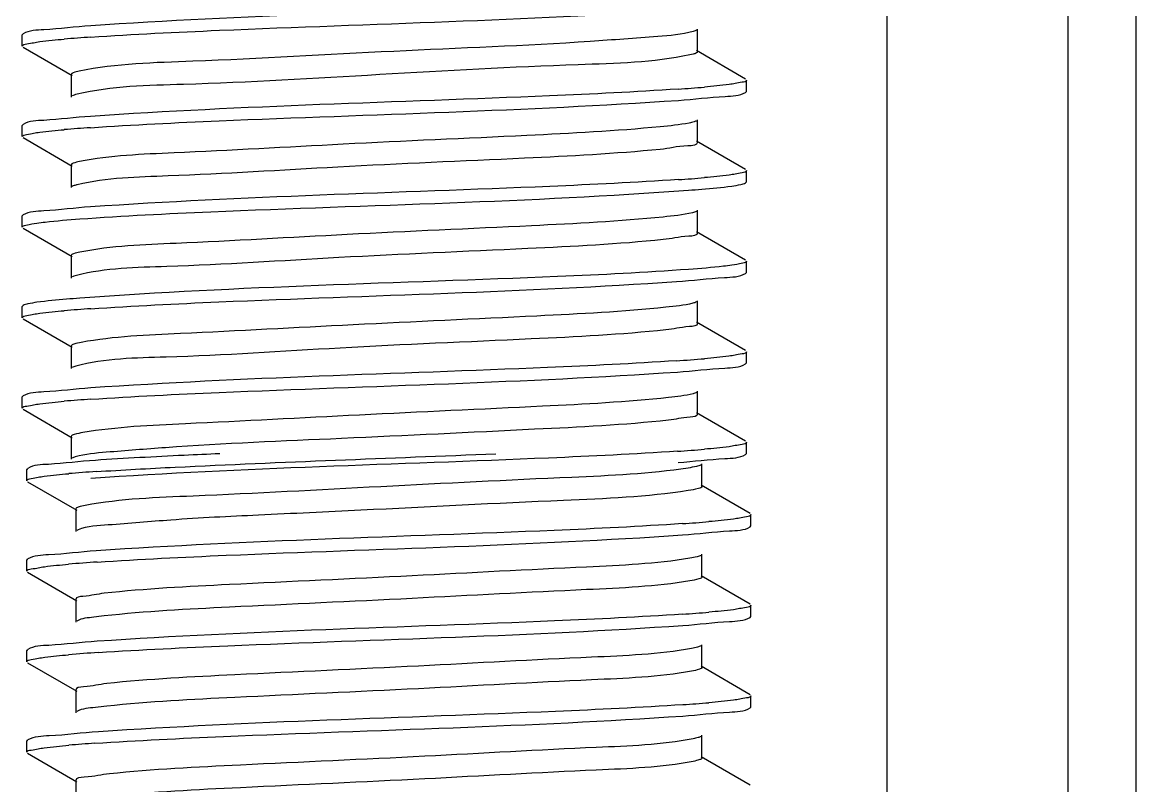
# Model space of a CAD drawing. Extents: x 1031190 to 1725648, y 733081 to 1571294.
# Drawn here: x 1133763.3 to 1134056.2, y 1252063.2 to 1252264 of the extents above; entities that cross this region are included whole.
import ezdxf

# ---------------------------------------------------------------- set-up
doc = ezdxf.new("R2010")
doc.units = 0
doc.header["$LTSCALE"] = 1000
doc.header["$MEASUREMENT"] = 0

msp = doc.modelspace()

# ---------------------------------------------------------------- linework, layer by layer
at = {"linetype": 'Continuous'}
for p, q in [((1133990.71, 1253335.18), (1133990.71, 1248594.16)), ((1134038.33, 1253335.18), (1134038.33, 1248594.16)), ((1134056.19, 1253335.18), (1134056.19, 1248594.16)), ((1133763.52, 1252260.95), (1133763.3, 1252260.69)), ((1133763.3, 1252257.71), (1133763.3, 1252260.69)), ((1133763.3, 1252257.71), (1133763.3, 1252260.69)), ((1133940.91, 1252256.22), (1133940.91, 1252262.18)), ((1133763.52, 1252257.45), (1133776.45, 1252249.97)), ((1133939.79, 1252255.6), (1133938.9, 1252255.39)), ((1133953.58, 1252249.04), (1133940.65, 1252256.53)), ((1133776.19, 1252250.27), (1133776.19, 1252244.32)), ((1133953.8, 1252245.81), (1133953.8, 1252248.78)), ((1133953.8, 1252245.81), (1133953.8, 1252248.78)), ((1133953.58, 1252245.55), (1133953.8, 1252245.81)), ((1133940.91, 1252232.41), (1133940.91, 1252238.36)), ((1133763.52, 1252237.14), (1133763.3, 1252236.88)), ((1133763.3, 1252233.9), (1133763.3, 1252236.88)), ((1133763.3, 1252233.9), (1133763.3, 1252236.88)), ((1133763.52, 1252233.64), (1133776.45, 1252226.16)), ((1133953.58, 1252225.23), (1133940.65, 1252232.71)), ((1133776.19, 1252226.46), (1133776.19, 1252220.51)), ((1133953.8, 1252221.99), (1133953.8, 1252224.97)), ((1133953.58, 1252221.73), (1133953.8, 1252221.99)), ((1133940.91, 1252208.6), (1133940.91, 1252214.55)), ((1133763.52, 1252213.32), (1133763.3, 1252213.06)), ((1133763.3, 1252210.09), (1133763.3, 1252213.06)), ((1133763.3, 1252210.09), (1133763.3, 1252213.06)), ((1133763.52, 1252209.83), (1133776.45, 1252202.34)), ((1133953.58, 1252201.42), (1133940.65, 1252208.9)), ((1133776.19, 1252202.65), (1133776.19, 1252196.69)), ((1133953.8, 1252198.18), (1133953.8, 1252201.16)), ((1133953.8, 1252198.18), (1133953.8, 1252201.16)), ((1133953.58, 1252197.92), (1133953.8, 1252198.18)), ((1133940.91, 1252184.79), (1133940.91, 1252190.74)), ((1133763.52, 1252189.51), (1133763.3, 1252189.25)), ((1133763.3, 1252186.27), (1133763.3, 1252189.25)), ((1133763.3, 1252186.27), (1133763.3, 1252189.25)), ((1133763.52, 1252186.01), (1133776.45, 1252178.53)), ((1133953.58, 1252177.61), (1133940.65, 1252185.09)), ((1133776.19, 1252178.83), (1133776.19, 1252172.88)), ((1133953.8, 1252174.37), (1133953.8, 1252177.34)), ((1133953.8, 1252174.37), (1133953.8, 1252177.34)), ((1133953.58, 1252174.11), (1133953.8, 1252174.37)), ((1133763.52, 1252165.7), (1133763.3, 1252165.44)), ((1133763.3, 1252162.46), (1133763.3, 1252165.44)), ((1133763.3, 1252162.46), (1133763.3, 1252165.44)), ((1133940.91, 1252160.97), (1133940.91, 1252166.93)), ((1133763.52, 1252162.2), (1133776.45, 1252154.72)), ((1133953.58, 1252153.79), (1133940.65, 1252161.27)), ((1133776.19, 1252155.02), (1133776.19, 1252149.07)), ((1133953.8, 1252150.56), (1133953.8, 1252153.53)), ((1133953.8, 1252150.56), (1133953.8, 1252153.53)), ((1133953.58, 1252150.29), (1133953.8, 1252150.56)), ((1133764.71, 1252146.65), (1133764.49, 1252146.39)), ((1133942.1, 1252141.92), (1133942.1, 1252147.87)), ((1133764.49, 1252143.41), (1133764.49, 1252146.39)), ((1133764.49, 1252143.41), (1133764.49, 1252146.39)), ((1133764.71, 1252143.15), (1133777.64, 1252135.67)), ((1133954.76, 1252134.74), (1133941.84, 1252142.22)), ((1133777.38, 1252135.97), (1133777.38, 1252130.02)), ((1133954.99, 1252131.5), (1133954.99, 1252134.48)), ((1133954.99, 1252131.5), (1133954.99, 1252134.48)), ((1133777.96, 1252130.47), (1133777.64, 1252130.32)), ((1133954.76, 1252131.24), (1133954.99, 1252131.5)), ((1133942.1, 1252118.11), (1133942.1, 1252124.06)), ((1133764.71, 1252122.83), (1133764.49, 1252122.57)), ((1133764.49, 1252119.6), (1133764.49, 1252122.57)), ((1133764.49, 1252119.6), (1133764.49, 1252122.57)), ((1133764.71, 1252119.34), (1133777.64, 1252111.85)), ((1133954.76, 1252110.93), (1133941.84, 1252118.41)), ((1133777.38, 1252112.16), (1133777.38, 1252106.2)), ((1133954.99, 1252107.69), (1133954.99, 1252110.67)), ((1133954.99, 1252107.69), (1133954.99, 1252110.67)), ((1133954.76, 1252107.43), (1133954.99, 1252107.69)), ((1133942.1, 1252094.3), (1133942.1, 1252100.25)), ((1133764.71, 1252099.02), (1133764.49, 1252098.76)), ((1133764.49, 1252095.78), (1133764.49, 1252098.76)), ((1133764.49, 1252095.78), (1133764.49, 1252098.76)), ((1133764.71, 1252095.52), (1133777.64, 1252088.04)), ((1133954.76, 1252087.12), (1133941.84, 1252094.6)), ((1133777.38, 1252088.34), (1133777.38, 1252082.39)), ((1133954.99, 1252083.88), (1133954.99, 1252086.85)), ((1133954.99, 1252083.88), (1133954.99, 1252086.85)), ((1133954.76, 1252083.62), (1133954.99, 1252083.88)), ((1133942.1, 1252070.48), (1133942.1, 1252076.44)), ((1133764.71, 1252075.21), (1133764.49, 1252074.95)), ((1133764.49, 1252071.97), (1133764.49, 1252074.95)), ((1133764.49, 1252071.97), (1133764.49, 1252074.95)), ((1133764.71, 1252071.71), (1133777.64, 1252064.23)), ((1133954.76, 1252063.3), (1133941.84, 1252070.78)), ((1133777.38, 1252064.53), (1133777.38, 1252058.58))]:
    msp.add_line(p, q, dxfattribs=at)
for centre, radius, start, end in [((1133808.66, 1251851.27), 409.72, 93.8311, 94.8034), ((1133908.46, 1252654.93), 409.43, 273.8314, 274.8049), ((1133808.57, 1251828.59), 408.59, 93.8387, 94.8036), ((1133908.57, 1252629.76), 408.07, 273.8418, 274.8039), ((1133808.68, 1251779.63), 409.92, 93.8298, 94.8034), ((1133907.91, 1252590.33), 416.29, 273.7844, 274.8062), ((1133808.7, 1251755.57), 410.18, 93.8281, 94.8033), ((1133908.24, 1252562.45), 412.21, 273.8119, 274.8058), ((1133810.15, 1251733.27), 413.44, 93.8035, 94.806), ((1133909.6, 1252541.32), 410.12, 273.8286, 274.8032), ((1133810.51, 1251704.93), 417.98, 93.7736, 94.806), ((1133909.63, 1252517.09), 409.71, 273.8314, 274.8033), ((1133810.94, 1251675.67), 423.44, 93.7393, 94.8049), ((1133909.74, 1252491.88), 408.3, 273.8406, 274.8036), ((1133809.75, 1251666.86), 408.39, 93.8392, 94.8043)]:
    msp.add_arc(centre, radius, start, end, dxfattribs=at)
for points, knots in [([(1133935.65, 1252270.22), (1133924.37, 1252269.45), (1133872.92, 1252266.98), (1133821.41, 1252265.78), (1133781.31, 1252263.06)], [0, 0, 0, 0, 0.219594, 1, 1, 1, 1]), ([(1133781.29, 1252260.08), (1133792.56, 1252260.85), (1133844.07, 1252263.33), (1133895.65, 1252264.52), (1133935.82, 1252267.25)], [0, 0, 0, 0, 0.219208, 1, 1, 1, 1]), ([(1133781.31, 1252263.06), (1133777.2, 1252262.78), (1133771.42, 1252261.98), (1133765.13, 1252261.87), (1133763.53, 1252260.95)], [0, 0, 0, 0, 0.690341, 1, 1, 1, 1]), ([(1133939.79, 1252261.55), (1133936.77, 1252260.71), (1133927.64, 1252260.05), (1133901.47, 1252257.99), (1133860.59, 1252256.56), (1133815.9, 1252253.75), (1133788.07, 1252253.14), (1133778.27, 1252251.12)], [0, 0, 0, 0, 0.058162, 0.168071, 0.487811, 0.814464, 1, 1, 1, 1]), ([(1133940.65, 1252261.88), (1133940.54, 1252261.81), (1133940.25, 1252261.69), (1133939.96, 1252261.6), (1133939.79, 1252261.55)], [0, 0, 0, 0, 0.42353, 1, 1, 1, 1]), ([(1133763.3, 1252257.71), (1133763.3, 1252258.15), (1133765.59, 1252258.43), (1133766.74, 1252258.75), (1133767.9, 1252258.89)], [0, 0, 0, 0, 0.271514, 1, 1, 1, 1]), ([(1133938.9, 1252255.39), (1133929.29, 1252253.37), (1133901.87, 1252252.74), (1133857.53, 1252250.28), (1133813.72, 1252247.56), (1133786.83, 1252247.24), (1133777.71, 1252245.05)], [0, 0, 0, 0, 0.182454, 0.505768, 0.82583, 1, 1, 1, 1]), ([(1133940.91, 1252256.22), (1133940.91, 1252256.08), (1133940.46, 1252255.78), (1133940.08, 1252255.68), (1133939.79, 1252255.6)], [0, 0, 0, 0, 0.319016, 1, 1, 1, 1]), ([(1133778.27, 1252251.12), (1133777.74, 1252251.02), (1133777.12, 1252250.87), (1133776.19, 1252250.5), (1133776.19, 1252250.27)], [0, 0, 0, 0, 0.705828, 1, 1, 1, 1]), ([(1133935.82, 1252246.42), (1133924.54, 1252245.65), (1133873.03, 1252243.17), (1133821.46, 1252241.98), (1133781.29, 1252239.24)], [0, 0, 0, 0, 0.219216, 1, 1, 1, 1]), ([(1133953.8, 1252248.78), (1133953.8, 1252248.35), (1133951.53, 1252248.07), (1133950.38, 1252247.75), (1133949.24, 1252247.61)], [0, 0, 0, 0, 0.271621, 1, 1, 1, 1]), ([(1133777.71, 1252245.05), (1133777.46, 1252244.99), (1133777.03, 1252244.87), (1133776.61, 1252244.71), (1133776.45, 1252244.62)], [0, 0, 0, 0, 0.592579, 1, 1, 1, 1]), ([(1133781.22, 1252236.26), (1133792.5, 1252237.03), (1133844.07, 1252239.52), (1133895.7, 1252240.7), (1133935.91, 1252243.45)], [0, 0, 0, 0, 0.219139, 1, 1, 1, 1]), ([(1133935.91, 1252243.45), (1133940, 1252243.72), (1133945.73, 1252244.52), (1133951.98, 1252244.63), (1133953.57, 1252245.55)], [0, 0, 0, 0, 0.690201, 1, 1, 1, 1]), ([(1133781.29, 1252239.24), (1133777.18, 1252238.96), (1133771.41, 1252238.17), (1133765.13, 1252238.06), (1133763.53, 1252237.14)], [0, 0, 0, 0, 0.690313, 1, 1, 1, 1]), ([(1133940.05, 1252237.81), (1133939.61, 1252237.67), (1133936.65, 1252237.03), (1133933.64, 1252236.74), (1133931.1, 1252236.5)], [0, 0, 0, 0, 0.153018, 1, 1, 1, 1]), ([(1133940.65, 1252238.06), (1133940.57, 1252238.02), (1133940.37, 1252237.92), (1133940.16, 1252237.85), (1133940.05, 1252237.81)], [0, 0, 0, 0, 0.437488, 1, 1, 1, 1]), ([(1133763.3, 1252233.9), (1133763.3, 1252234.33), (1133765.58, 1252234.62), (1133766.73, 1252234.93), (1133767.88, 1252235.08)], [0, 0, 0, 0, 0.271573, 1, 1, 1, 1]), ([(1133931.1, 1252236.5), (1133919.45, 1252235.36), (1133891.64, 1252233.93), (1133848.97, 1252232.11), (1133809.81, 1252229.76), (1133786.51, 1252228.98), (1133778.35, 1252227.33)], [0, 0, 0, 0, 0.229419, 0.545629, 0.836777, 1, 1, 1, 1]), ([(1133940.91, 1252232.41), (1133940.91, 1252231.53), (1133935.84, 1252231.54), (1133933.55, 1252230.78), (1133931.1, 1252230.54)], [0, 0, 0, 0, 0.264916, 1, 1, 1, 1]), ([(1133931.1, 1252230.54), (1133919.24, 1252229.39), (1133890.97, 1252227.94), (1133847.77, 1252226.16), (1133808.67, 1252223.6), (1133785.55, 1252223.1), (1133777.75, 1252221.25)], [0, 0, 0, 0, 0.2326, 0.552547, 0.843546, 1, 1, 1, 1]), ([(1133778.35, 1252227.33), (1133777.8, 1252227.22), (1133777.16, 1252227.07), (1133776.19, 1252226.69), (1133776.19, 1252226.46)], [0, 0, 0, 0, 0.7068, 1, 1, 1, 1]), ([(1133935.91, 1252222.61), (1133924.63, 1252221.84), (1133873.06, 1252219.36), (1133821.44, 1252218.17), (1133781.22, 1252215.43)], [0, 0, 0, 0, 0.219057, 1, 1, 1, 1]), ([(1133953.8, 1252224.97), (1133953.8, 1252224.54), (1133951.53, 1252224.25), (1133950.38, 1252223.94), (1133949.24, 1252223.79)], [0, 0, 0, 0, 0.27162, 1, 1, 1, 1]), ([(1133777.75, 1252221.25), (1133777.49, 1252221.18), (1133777.05, 1252221.06), (1133776.61, 1252220.9), (1133776.45, 1252220.81)], [0, 0, 0, 0, 0.593817, 1, 1, 1, 1]), ([(1133778.43, 1252212.25), (1133789.9, 1252213.1), (1133843.29, 1252215.7), (1133896.76, 1252216.75), (1133938.59, 1252219.82)], [0, 0, 0, 0, 0.215175, 1, 1, 1, 1]), ([(1133938.59, 1252219.82), (1133939.75, 1252219.91), (1133943.53, 1252220.2), (1133947.31, 1252220.54), (1133949.92, 1252220.91)], [0, 0, 0, 0, 0.307408, 1, 1, 1, 1]), ([(1133949.92, 1252220.91), (1133950.71, 1252221.02), (1133951.94, 1252221.23), (1133953.19, 1252221.51), (1133953.57, 1252221.73)], [0, 0, 0, 0, 0.643328, 1, 1, 1, 1]), ([(1133781.22, 1252215.43), (1133777.12, 1252215.15), (1133771.38, 1252214.35), (1133765.12, 1252214.24), (1133763.53, 1252213.32)], [0, 0, 0, 0, 0.690243, 1, 1, 1, 1]), ([(1133940.65, 1252214.25), (1133940.33, 1252214.07), (1133937.42, 1252213.27), (1133934.46, 1252213.02), (1133931.87, 1252212.76)], [0, 0, 0, 0, 0.123706, 1, 1, 1, 1]), ([(1133763.3, 1252210.09), (1133763.3, 1252210.46), (1133765.19, 1252210.78), (1133766.19, 1252211.03), (1133767.16, 1252211.17)], [0, 0, 0, 0, 0.274517, 1, 1, 1, 1]), ([(1133767.16, 1252211.17), (1133767.87, 1252211.27), (1133771.62, 1252211.73), (1133775.39, 1252212.03), (1133778.43, 1252212.25)], [0, 0, 0, 0, 0.191294, 1, 1, 1, 1]), ([(1133931.87, 1252212.76), (1133920.36, 1252211.6), (1133892.64, 1252210.18), (1133849.9, 1252208.33), (1133810.36, 1252205.99), (1133786.76, 1252205.18), (1133778.44, 1252203.53)], [0, 0, 0, 0, 0.225655, 0.541544, 0.834585, 1, 1, 1, 1]), ([(1133940.91, 1252208.6), (1133940.91, 1252207.78), (1133936.25, 1252207.72), (1133934.13, 1252207.03), (1133931.87, 1252206.81)], [0, 0, 0, 0, 0.265544, 1, 1, 1, 1]), ([(1133931.87, 1252206.81), (1133920.04, 1252205.61), (1133891.59, 1252204.16), (1133848.01, 1252202.39), (1133808.59, 1252199.69), (1133785.26, 1252199.36), (1133777.53, 1252197.38)], [0, 0, 0, 0, 0.230626, 0.552451, 0.845297, 1, 1, 1, 1]), ([(1133778.44, 1252203.53), (1133777.87, 1252203.42), (1133777.21, 1252203.27), (1133776.19, 1252202.89), (1133776.19, 1252202.65)], [0, 0, 0, 0, 0.707997, 1, 1, 1, 1]), ([(1133949.92, 1252200.07), (1133949.2, 1252199.97), (1133945.43, 1252199.51), (1133941.65, 1252199.21), (1133938.59, 1252198.99)], [0, 0, 0, 0, 0.191405, 1, 1, 1, 1]), ([(1133953.8, 1252201.16), (1133953.8, 1252200.78), (1133951.89, 1252200.47), (1133950.89, 1252200.21), (1133949.92, 1252200.07)], [0, 0, 0, 0, 0.27438, 1, 1, 1, 1]), ([(1133777.53, 1252197.38), (1133777.32, 1252197.32), (1133776.95, 1252197.22), (1133776.59, 1252197.07), (1133776.45, 1252196.99)], [0, 0, 0, 0, 0.585637, 1, 1, 1, 1]), ([(1133938.59, 1252198.99), (1133927.11, 1252198.14), (1133873.72, 1252195.54), (1133820.25, 1252194.49), (1133778.43, 1252191.42)], [0, 0, 0, 0, 0.215463, 1, 1, 1, 1]), ([(1133935.39, 1252195.78), (1133939.6, 1252196.07), (1133945.5, 1252196.89), (1133951.93, 1252196.98), (1133953.57, 1252197.92)], [0, 0, 0, 0, 0.69075, 1, 1, 1, 1]), ([(1133781.3, 1252188.64), (1133792.52, 1252189.41), (1133843.89, 1252191.88), (1133895.31, 1252193.09), (1133935.39, 1252195.78)], [0, 0, 0, 0, 0.218807, 1, 1, 1, 1]), ([(1133778.43, 1252191.42), (1133777.27, 1252191.33), (1133773.51, 1252191.04), (1133769.75, 1252190.7), (1133767.16, 1252190.33)], [0, 0, 0, 0, 0.307527, 1, 1, 1, 1]), ([(1133940.65, 1252190.44), (1133940.35, 1252190.27), (1133937.69, 1252189.51), (1133934.98, 1252189.27), (1133932.61, 1252189.02)], [0, 0, 0, 0, 0.125952, 1, 1, 1, 1]), ([(1133763.3, 1252186.27), (1133763.3, 1252186.71), (1133765.59, 1252186.99), (1133766.74, 1252187.31), (1133767.9, 1252187.46)], [0, 0, 0, 0, 0.271502, 1, 1, 1, 1]), ([(1133767.16, 1252190.33), (1133766.36, 1252190.22), (1133765.15, 1252190.01), (1133763.91, 1252189.73), (1133763.53, 1252189.51)], [0, 0, 0, 0, 0.64305, 1, 1, 1, 1]), ([(1133932.61, 1252189.02), (1133921.33, 1252187.84), (1133893.88, 1252186.44), (1133851.29, 1252184.55), (1133811.39, 1252182.29), (1133787.41, 1252181.37), (1133778.81, 1252179.79)], [0, 0, 0, 0, 0.220681, 0.534812, 0.829794, 1, 1, 1, 1]), ([(1133940.91, 1252184.79), (1133940.91, 1252184.03), (1133936.65, 1252183.9), (1133934.68, 1252183.29), (1133932.61, 1252183.07)], [0, 0, 0, 0, 0.266345, 1, 1, 1, 1]), ([(1133932.61, 1252183.07), (1133920.83, 1252181.83), (1133892.24, 1252180.38), (1133848.32, 1252178.63), (1133808.6, 1252175.78), (1133785.04, 1252175.62), (1133777.36, 1252173.52)], [0, 0, 0, 0, 0.228367, 0.551843, 0.846598, 1, 1, 1, 1]), ([(1133778.81, 1252179.79), (1133778.15, 1252179.67), (1133777.4, 1252179.5), (1133776.19, 1252179.1), (1133776.19, 1252178.83)], [0, 0, 0, 0, 0.71244, 1, 1, 1, 1]), ([(1133953.8, 1252177.34), (1133953.8, 1252176.91), (1133951.5, 1252176.63), (1133950.34, 1252176.31), (1133949.18, 1252176.16)], [0, 0, 0, 0, 0.271396, 1, 1, 1, 1]), ([(1133777.36, 1252173.52), (1133777.18, 1252173.47), (1133776.87, 1252173.38), (1133776.57, 1252173.25), (1133776.45, 1252173.18)], [0, 0, 0, 0, 0.578205, 1, 1, 1, 1]), ([(1133935.39, 1252174.95), (1133924.09, 1252174.19), (1133872.73, 1252171.72), (1133821.3, 1252170.53), (1133781.3, 1252167.81)], [0, 0, 0, 0, 0.220215, 1, 1, 1, 1]), ([(1133935.64, 1252171.99), (1133939.79, 1252172.27), (1133945.61, 1252173.08), (1133951.96, 1252173.18), (1133953.57, 1252174.11)], [0, 0, 0, 0, 0.690494, 1, 1, 1, 1]), ([(1133781.31, 1252164.83), (1133792.57, 1252165.6), (1133844.01, 1252168.07), (1133895.52, 1252169.27), (1133935.64, 1252171.99)], [0, 0, 0, 0, 0.219095, 1, 1, 1, 1]), ([(1133781.3, 1252167.81), (1133777.18, 1252167.53), (1133771.42, 1252166.73), (1133765.13, 1252166.62), (1133763.53, 1252165.7)], [0, 0, 0, 0, 0.690325, 1, 1, 1, 1]), ([(1133933.32, 1252165.29), (1133922.29, 1252164.08), (1133895.15, 1252162.7), (1133852.75, 1252160.78), (1133812.5, 1252158.58), (1133788.13, 1252157.57), (1133779.24, 1252156.06)], [0, 0, 0, 0, 0.215579, 0.527777, 0.824697, 1, 1, 1, 1]), ([(1133940.65, 1252166.62), (1133940.38, 1252166.46), (1133937.95, 1252165.75), (1133935.48, 1252165.52), (1133933.32, 1252165.29)], [0, 0, 0, 0, 0.128341, 1, 1, 1, 1]), ([(1133763.3, 1252162.46), (1133763.3, 1252162.9), (1133765.59, 1252163.18), (1133766.75, 1252163.49), (1133767.9, 1252163.64)], [0, 0, 0, 0, 0.27149, 1, 1, 1, 1]), ([(1133933.32, 1252159.33), (1133921.61, 1252158.05), (1133892.9, 1252156.68), (1133848.8, 1252154.49), (1133811.15, 1252152.98), (1133787.88, 1252151.07), (1133779.87, 1252150.44), (1133777.23, 1252149.67)], [0, 0, 0, 0, 0.225842, 0.550753, 0.847452, 0.947141, 1, 1, 1, 1]), ([(1133940.91, 1252160.97), (1133940.92, 1252160.28), (1133937.03, 1252160.1), (1133935.22, 1252159.54), (1133933.32, 1252159.33)], [0, 0, 0, 0, 0.267239, 1, 1, 1, 1]), ([(1133779.24, 1252156.06), (1133778.47, 1252155.92), (1133777.63, 1252155.72), (1133776.19, 1252155.33), (1133776.19, 1252155.02)], [0, 0, 0, 0, 0.716487, 1, 1, 1, 1]), ([(1133953.8, 1252153.53), (1133953.8, 1252153.1), (1133951.52, 1252152.81), (1133950.37, 1252152.5), (1133949.22, 1252152.35)], [0, 0, 0, 0, 0.271545, 1, 1, 1, 1]), ([(1133777.23, 1252149.67), (1133777.08, 1252149.62), (1133776.81, 1252149.54), (1133776.55, 1252149.43), (1133776.45, 1252149.37)], [0, 0, 0, 0, 0.571482, 1, 1, 1, 1]), ([(1133935.64, 1252151.15), (1133924.36, 1252150.39), (1133872.92, 1252147.91), (1133821.41, 1252146.72), (1133781.31, 1252143.99)], [0, 0, 0, 0, 0.21961, 1, 1, 1, 1]), ([(1133815.23, 1252150.5), (1133812.11, 1252150.36), (1133801.21, 1252149.85), (1133790.3, 1252149.29), (1133782.52, 1252148.76)], [0, 0, 0, 0, 0.285814, 1, 1, 1, 1]), ([(1133782.72, 1252145.79), (1133789.65, 1252146.26), (1133824.68, 1252148.11), (1133859.74, 1252149.33), (1133887.85, 1252150.5)], [0, 0, 0, 0, 0.197909, 1, 1, 1, 1]), ([(1133935.81, 1252148.19), (1133939.92, 1252148.47), (1133945.69, 1252149.27), (1133951.97, 1252149.37), (1133953.57, 1252150.29)], [0, 0, 0, 0, 0.690311, 1, 1, 1, 1]), ([(1133782.52, 1252148.76), (1133778.4, 1252148.48), (1133772.62, 1252147.68), (1133766.32, 1252147.57), (1133764.72, 1252146.65)], [0, 0, 0, 0, 0.69038, 1, 1, 1, 1]), ([(1133938.47, 1252146.74), (1133928.34, 1252145.16), (1133901.29, 1252144.05), (1133857.91, 1252141.89), (1133815.31, 1252139.51), (1133789.22, 1252138.66), (1133779.88, 1252136.9)], [0, 0, 0, 0, 0.193419, 0.509669, 0.820525, 1, 1, 1, 1]), ([(1133941.84, 1252147.57), (1133941.47, 1252147.36), (1133940.32, 1252147.07), (1133939.19, 1252146.86), (1133938.47, 1252146.74)], [0, 0, 0, 0, 0.365805, 1, 1, 1, 1]), ([(1133764.49, 1252143.41), (1133764.49, 1252143.84), (1133766.77, 1252144.13), (1133767.93, 1252144.44), (1133769.08, 1252144.59)], [0, 0, 0, 0, 0.271503, 1, 1, 1, 1]), ([(1133938.47, 1252140.79), (1133927.63, 1252139.09), (1133898.81, 1252138.02), (1133861.15, 1252136.03), (1133826.73, 1252134.4), (1133804.5, 1252133.36), (1133788.82, 1252131.87), (1133780.47, 1252131.44), (1133777.96, 1252130.47)], [0, 0, 0, 0, 0.204493, 0.536108, 0.703957, 0.847329, 0.949842, 1, 1, 1, 1]), ([(1133942.1, 1252141.92), (1133942.1, 1252141.56), (1133940.36, 1252141.17), (1133939.38, 1252140.93), (1133938.47, 1252140.79)], [0, 0, 0, 0, 0.279396, 1, 1, 1, 1]), ([(1133779.88, 1252136.9), (1133779.25, 1252136.79), (1133778.53, 1252136.62), (1133777.38, 1252136.23), (1133777.38, 1252135.97)], [0, 0, 0, 0, 0.711689, 1, 1, 1, 1]), ([(1133936.98, 1252132.11), (1133925.73, 1252131.35), (1133874.31, 1252128.87), (1133822.83, 1252127.67), (1133782.72, 1252124.96)], [0, 0, 0, 0, 0.219009, 1, 1, 1, 1]), ([(1133954.99, 1252134.48), (1133954.99, 1252134.05), (1133952.7, 1252133.76), (1133951.54, 1252133.45), (1133950.38, 1252133.3)], [0, 0, 0, 0, 0.271487, 1, 1, 1, 1]), ([(1133783, 1252122), (1133794.3, 1252122.76), (1133845.64, 1252125.22), (1133897.04, 1252126.42), (1133937, 1252129.14)], [0, 0, 0, 0, 0.220461, 1, 1, 1, 1]), ([(1133937, 1252129.14), (1133941.11, 1252129.42), (1133946.88, 1252130.21), (1133953.16, 1252130.32), (1133954.76, 1252131.24)], [0, 0, 0, 0, 0.690295, 1, 1, 1, 1]), ([(1133782.72, 1252124.96), (1133778.55, 1252124.68), (1133772.71, 1252123.87), (1133766.34, 1252123.77), (1133764.72, 1252122.83)], [0, 0, 0, 0, 0.690587, 1, 1, 1, 1]), ([(1133941.84, 1252123.76), (1133941.52, 1252123.57), (1133940.53, 1252123.3), (1133939.56, 1252123.11), (1133938.94, 1252123.01)], [0, 0, 0, 0, 0.371889, 1, 1, 1, 1]), ([(1133764.49, 1252119.6), (1133764.49, 1252120.03), (1133766.8, 1252120.32), (1133767.97, 1252120.64), (1133769.13, 1252120.79)], [0, 0, 0, 0, 0.271316, 1, 1, 1, 1]), ([(1133938.94, 1252123.01), (1133929.97, 1252121.51), (1133905.51, 1252120.48), (1133865.17, 1252118.29), (1133822.83, 1252116.36), (1133795.76, 1252114.99), (1133784.8, 1252113.78)], [0, 0, 0, 0, 0.176567, 0.473968, 0.785687, 1, 1, 1, 1]), ([(1133942.1, 1252118.11), (1133942.1, 1252117.79), (1133940.6, 1252117.39), (1133939.73, 1252117.19), (1133938.94, 1252117.05)], [0, 0, 0, 0, 0.282619, 1, 1, 1, 1]), ([(1133938.94, 1252117.05), (1133929.97, 1252115.55), (1133905.51, 1252114.53), (1133865.17, 1252112.33), (1133822.83, 1252110.41), (1133795.76, 1252109.04), (1133784.8, 1252107.82)], [0, 0, 0, 0, 0.176567, 0.473968, 0.785687, 1, 1, 1, 1]), ([(1133784.8, 1252113.78), (1133782.94, 1252113.57), (1133781.16, 1252113.03), (1133777.37, 1252112.84), (1133777.38, 1252112.16)], [0, 0, 0, 0, 0.732504, 1, 1, 1, 1]), ([(1133954.99, 1252110.67), (1133954.99, 1252110.23), (1133952.7, 1252109.95), (1133951.54, 1252109.63), (1133950.39, 1252109.48)], [0, 0, 0, 0, 0.271508, 1, 1, 1, 1]), ([(1133784.8, 1252107.82), (1133783.9, 1252107.72), (1133781.53, 1252107.36), (1133778.96, 1252107.27), (1133777.64, 1252106.5)], [0, 0, 0, 0, 0.371135, 1, 1, 1, 1]), ([(1133937, 1252108.3), (1133925.79, 1252107.54), (1133874.46, 1252105.06), (1133823.06, 1252103.85), (1133783, 1252101.16)], [0, 0, 0, 0, 0.218674, 1, 1, 1, 1]), ([(1133937.09, 1252105.33), (1133941.18, 1252105.61), (1133946.92, 1252106.4), (1133953.17, 1252106.51), (1133954.76, 1252107.43)], [0, 0, 0, 0, 0.690211, 1, 1, 1, 1]), ([(1133783.33, 1252098.21), (1133794.65, 1252098.96), (1133845.91, 1252101.42), (1133897.23, 1252102.61), (1133937.09, 1252105.33)], [0, 0, 0, 0, 0.22129, 1, 1, 1, 1]), ([(1133783, 1252101.16), (1133778.77, 1252100.88), (1133772.83, 1252100.06), (1133766.36, 1252099.97), (1133764.72, 1252099.02)], [0, 0, 0, 0, 0.690864, 1, 1, 1, 1]), ([(1133941.84, 1252099.95), (1133941.56, 1252099.79), (1133940.73, 1252099.54), (1133939.9, 1252099.37), (1133939.37, 1252099.27)], [0, 0, 0, 0, 0.378691, 1, 1, 1, 1]), ([(1133764.49, 1252095.78), (1133764.49, 1252096.23), (1133766.84, 1252096.51), (1133768.02, 1252096.83), (1133769.21, 1252096.98)], [0, 0, 0, 0, 0.271062, 1, 1, 1, 1]), ([(1133939.37, 1252099.27), (1133930.7, 1252097.71), (1133906.63, 1252096.77), (1133866.63, 1252094.52), (1133824.09, 1252092.62), (1133796.71, 1252091.23), (1133785.5, 1252090.04)], [0, 0, 0, 0, 0.171474, 0.466939, 0.780589, 1, 1, 1, 1]), ([(1133942.1, 1252094.3), (1133942.1, 1252094.02), (1133940.83, 1252093.62), (1133940.06, 1252093.44), (1133939.37, 1252093.32)], [0, 0, 0, 0, 0.286481, 1, 1, 1, 1]), ([(1133939.37, 1252093.32), (1133930.7, 1252091.75), (1133906.63, 1252090.82), (1133866.63, 1252088.56), (1133824.09, 1252086.67), (1133796.71, 1252085.28), (1133785.5, 1252084.09)], [0, 0, 0, 0, 0.171474, 0.466939, 0.780589, 1, 1, 1, 1]), ([(1133785.5, 1252090.04), (1133783.47, 1252089.82), (1133781.54, 1252089.22), (1133777.37, 1252089.08), (1133777.38, 1252088.34)], [0, 0, 0, 0, 0.733441, 1, 1, 1, 1]), ([(1133954.99, 1252086.85), (1133954.99, 1252086.42), (1133952.72, 1252086.14), (1133951.56, 1252085.82), (1133950.42, 1252085.68)], [0, 0, 0, 0, 0.271591, 1, 1, 1, 1]), ([(1133785.5, 1252084.09), (1133784.51, 1252083.98), (1133781.91, 1252083.6), (1133779.08, 1252083.53), (1133777.64, 1252082.69)], [0, 0, 0, 0, 0.373237, 1, 1, 1, 1]), ([(1133937.09, 1252084.49), (1133925.92, 1252083.73), (1133874.67, 1252081.26), (1133823.35, 1252080.04), (1133783.33, 1252077.37)], [0, 0, 0, 0, 0.218156, 1, 1, 1, 1]), ([(1133937.05, 1252081.51), (1133941.15, 1252081.79), (1133946.9, 1252082.59), (1133953.16, 1252082.7), (1133954.76, 1252083.62)], [0, 0, 0, 0, 0.690244, 1, 1, 1, 1]), ([(1133782.4, 1252074.33), (1133793.68, 1252075.1), (1133845.23, 1252077.59), (1133896.85, 1252078.78), (1133937.05, 1252081.51)], [0, 0, 0, 0, 0.219098, 1, 1, 1, 1]), ([(1133783.33, 1252077.37), (1133779.01, 1252077.09), (1133772.98, 1252076.25), (1133766.39, 1252076.17), (1133764.72, 1252075.21)], [0, 0, 0, 0, 0.691174, 1, 1, 1, 1]), ([(1133939.78, 1252075.53), (1133931.41, 1252073.9), (1133907.72, 1252073.07), (1133868.09, 1252070.74), (1133825.36, 1252068.89), (1133797.69, 1252067.47), (1133786.23, 1252066.3)], [0, 0, 0, 0, 0.166363, 0.459884, 0.775471, 1, 1, 1, 1]), ([(1133941.84, 1252076.14), (1133941.6, 1252076), (1133940.91, 1252075.77), (1133940.21, 1252075.62), (1133939.78, 1252075.53)], [0, 0, 0, 0, 0.386332, 1, 1, 1, 1]), ([(1133764.49, 1252071.97), (1133764.49, 1252072.4), (1133766.76, 1252072.69), (1133767.9, 1252073), (1133769.05, 1252073.15)], [0, 0, 0, 0, 0.27163, 1, 1, 1, 1]), ([(1133942.1, 1252070.48), (1133942.1, 1252070.24), (1133941.05, 1252069.85), (1133940.37, 1252069.7), (1133939.78, 1252069.58)], [0, 0, 0, 0, 0.291155, 1, 1, 1, 1]), ([(1133939.78, 1252069.58), (1133931.41, 1252067.95), (1133907.72, 1252067.12), (1133868.09, 1252064.79), (1133825.36, 1252062.93), (1133797.69, 1252061.52), (1133786.23, 1252060.35)], [0, 0, 0, 0, 0.166363, 0.459884, 0.775471, 1, 1, 1, 1]), ([(1133786.23, 1252066.3), (1133784.02, 1252066.08), (1133781.94, 1252065.41), (1133777.37, 1252065.33), (1133777.38, 1252064.53)], [0, 0, 0, 0, 0.734279, 1, 1, 1, 1])]:
    msp.add_open_spline(points, degree=3, knots=knots, dxfattribs=at)
for points in [[(1133767.9, 1252258.89), (1133770.04, 1252259.17), (1133772.2, 1252259.37), (1133774.35, 1252259.56)], [(1133949.24, 1252247.61), (1133947.08, 1252247.32), (1133944.92, 1252247.12), (1133942.75, 1252246.94)], [(1133767.88, 1252235.08), (1133770.03, 1252235.36), (1133772.19, 1252235.56), (1133774.36, 1252235.74)], [(1133949.24, 1252223.79), (1133947.08, 1252223.51), (1133944.91, 1252223.31), (1133942.74, 1252223.13)], [(1133767.9, 1252187.46), (1133770.04, 1252187.74), (1133772.2, 1252187.93), (1133774.35, 1252188.12)], [(1133949.18, 1252176.16), (1133947.06, 1252175.88), (1133944.92, 1252175.69), (1133942.79, 1252175.5)], [(1133767.9, 1252163.64), (1133770.05, 1252163.92), (1133772.2, 1252164.12), (1133774.35, 1252164.31)], [(1133949.22, 1252152.35), (1133947.08, 1252152.07), (1133944.92, 1252151.87), (1133942.77, 1252151.69)], [(1133769.08, 1252144.59), (1133771.22, 1252144.87), (1133773.36, 1252145.07), (1133775.51, 1252145.25)], [(1133950.38, 1252133.3), (1133948.24, 1252133.02), (1133946.09, 1252132.82), (1133943.94, 1252132.64)], [(1133769.13, 1252120.79), (1133771.24, 1252121.06), (1133773.37, 1252121.26), (1133775.49, 1252121.44)], [(1133950.39, 1252109.48), (1133948.25, 1252109.21), (1133946.09, 1252109.01), (1133943.94, 1252108.82)], [(1133769.21, 1252096.98), (1133771.29, 1252097.25), (1133773.38, 1252097.44), (1133775.47, 1252097.62)], [(1133950.42, 1252085.68), (1133948.26, 1252085.4), (1133946.1, 1252085.19), (1133943.93, 1252085.01)], [(1133769.05, 1252073.15), (1133771.21, 1252073.43), (1133773.37, 1252073.63), (1133775.54, 1252073.82)]]:
    msp.add_open_spline(points, degree=3, dxfattribs=at)

doc.saveas('drawing.dxf')
